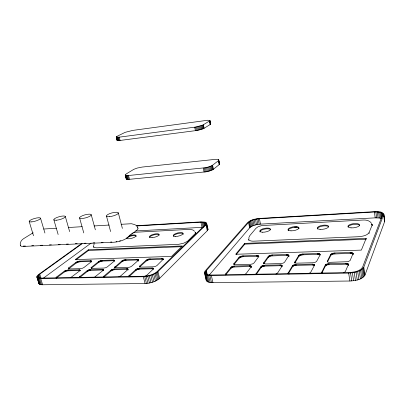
<?xml version="1.0" encoding="UTF-8"?>
<svg xmlns="http://www.w3.org/2000/svg" width="405" height="405" viewBox="0 0 405 405"><rect width="100%" height="100%" fill="white"/><g stroke="black" fill="none" stroke-linecap="round" stroke-linejoin="round"><path stroke-width="0.61" d="M210.615 124.138L209.906 120.533L207.73 120.255L132.789 130.395L125.115 132.354L117.172 136.262L116.286 137.062L117.116 140.348L119.288 140.55L197.458 130.4L203.634 128.577L210.458 124.34L209.906 120.533M205.816 273.785L205.578 271.993L206.358 270.601L248.554 222.446C251.495 219.829 255.646 219.14 259.438 218.761L374.387 212.017C377.217 212.093 382.841 211.43 382.933 215.531M38.794 282.741C38.571 284.685 41.254 284.761 42.606 284.771L145.076 283.52C150.24 283.262 155.647 281.834 159.626 278.392L207.279 230.728L208.003 229.291L206.585 223.034L205.158 222.142L201.255 221.864L135.574 225.732M38.931 283.708L36.86 277.081L37.144 276.033L38.207 274.828L81.42 243.714M195.716 233.893L195.109 232.106L195.6 233.098L195.448 232.429M93.697 247.409L93.778 245.962M206.125 279.07C205.821 282.457 210.549 282.665 212.954 282.69L349.905 281.014C355.185 280.66 361.893 279.976 364.971 275.081L384.654 221.53L383.829 214.28C382.3 211.051 377.531 211.785 374.539 211.658L259.726 218.422C255.53 218.842 250.938 219.601 247.683 222.492L204.834 271.335L204.449 272.697L206.201 280.392M353.074 253.469L350.133 260.521L348.118 261.686L329.594 262.329L328.197 262.192L327.215 261.448L330.627 254.537L332.146 253.484L334.778 252.983L351.039 252.517L352.871 253.125L353.2 254.299L352.871 253.125M36.86 277.081L37.959 278.189L40.703 278.544L143.329 276.726C148.503 276.443 153.915 275.035 157.94 271.639L205.978 224.846L206.651 223.879L206.585 223.034M382.766 214.346L362.541 267.239C359.68 271.593 353.661 272.185 348.887 272.545L211.774 275.02C209.653 274.929 206.469 275.02 205.558 272.646M204.449 272.697C205.203 275.522 208.995 275.425 211.349 275.527L348.654 273.097C353.945 272.707 360.632 272.054 363.786 267.214L383.829 214.28M371.689 223.869L372.048 225.337L369.016 232.753C366.606 235.999 361.954 236.343 358.228 236.738L254.178 241.147C252.391 241.345 247.288 240.99 249.009 238.13M348.558 265.072L348.022 264.5L346.032 264.161L327.463 264.779L325.402 265.948L321.778 273.355L321.631 272.494L325.261 265.103L326.602 264.156L328.9 263.726L345.895 263.311L347.89 263.645L348.381 264.556L345.313 271.633L343.708 272.823M139.447 266.343L139.73 267.006L140.677 267.128L153.419 266.804L155.393 266.429L156.912 265.604L163.438 259.058L162.962 258.618L161.813 258.486L148.655 259.068L146.129 260.223L139.695 266.055L139.634 267.072L146.311 260.936L148.073 260L150.326 259.57L161.99 259.205L163.473 259.524M136.247 225.985L200.905 222.193L204.677 222.527L205.811 223.504L205.163 224.891L157.019 271.659C153.379 274.717 148.508 275.987 143.841 276.245L41.31 278.098L39.361 277.936L38.166 277.39L38.004 275.987L39.766 274.18L82.134 243.683M320.077 254.153L320.213 254.968L317.697 254.34L303.006 254.801L300.439 255.287L298.87 256.319L294.82 263.113L294.668 262.298L298.728 255.52L300.297 254.487L302.864 254.001L317.56 253.53L319.702 253.874L320.137 254.856L316.589 261.402L315.247 262.324L312.989 262.749L296.835 263.164L295.518 263.027L294.668 262.298M144.793 276.387L146.676 275.354L153.181 269.158L153.373 268.348L152.108 268.049L139.33 268.358L137.371 268.738L135.817 269.563L129.068 275.683L128.643 276.387L129.053 276.893M314.407 264.718L314.548 265.553L312.376 264.966L296.156 265.351L293.919 265.776L292.537 266.703L288.223 273.952L288.066 273.112L292.385 265.877L293.772 264.951L296.009 264.531L312.23 264.131L314.088 264.46L314.442 265.356L310.691 272.281L309.025 273.446M288.826 255.464L284.558 262.243L283.176 263.149L280.974 263.564L265.533 263.959L263.63 263.397L263.706 262.794L268.216 256.461L269.831 255.449L272.332 254.968L287.196 254.542L288.719 255.135L288.973 256.259L288.719 255.135M93.641 245.415L94.213 243.901M138.424 259.59L138.718 260.547L138.307 260.111L137.224 259.98L126.006 260.329L123.803 260.754L122.016 261.671L114.888 267.963L114.701 267.249L121.834 260.972L123.621 260.056L125.823 259.63L137.042 259.276L138.424 259.59L138.156 260.466L131.61 266.267L130.066 267.077L128.142 267.447L115.901 267.761L114.701 267.249M366.16 238.408L361.356 250.103L235.669 254.274L244.66 243.395L366.16 238.408L366.282 239.208M118.893 276.853L120.806 275.835L127.671 269.755L127.934 268.966L126.755 268.667L114.483 268.971L112.57 269.335L110.995 270.15L103.908 276.154L103.503 277.131M288.866 255.93L286.543 255.312L270.788 255.985L268.368 257.241L263.731 263.908L263.569 263.108M282.093 265.493L282.25 266.308L280.245 265.731L264.748 266.1L262.572 266.515L261.144 267.421L256.218 274.524L256.051 273.704L260.982 266.617L262.41 265.71L264.592 265.295L280.088 264.921L281.819 265.24L282.057 266.12L277.683 272.899L275.967 274.038M248.837 237.593L249.865 235.563L256.006 228.263L258.147 226.699L261.807 225.565L363.341 220.021C366.333 219.839 369.755 220.634 371.476 223.317M91.115 267.604L91.241 268.247L92.092 268.363L103.857 268.064L105.74 267.705L107.3 266.905L114.164 261.21L114.514 260.344L113.218 260.03L102.424 260.375L100.268 260.79L98.461 261.691L91.115 267.604L91.307 268.302L98.653 262.374L100.455 261.478L102.612 261.058L113.405 260.724L114.701 261.033L114.514 260.344M195.564 233.219L187.399 241.365L183.556 243.233L178.671 244.311L96.866 247.819L94.481 247.602L93.52 246.772M353.003 253.955L350.279 253.322L333.102 254.046L331.067 254.978L327.422 261.959L327.281 261.124M103.756 270.489L103.508 269.553L102.404 269.264L90.609 269.553L88.741 269.912L87.151 270.712L79.76 276.605L79.269 277.562M234.151 264.354L233.989 264.667L233.989 263.574L239.001 257.357L240.656 256.365L243.101 255.899L256.567 255.474L258.714 256.076L258.871 256.851L256.724 256.243L243.258 256.664L240.818 257.129L239.163 258.127L234.151 264.354L233.989 263.574M126.32 178.372L126.198 178.883L126.724 179.233L129.484 179.309L206.282 171.781L209.577 170.991L212.934 169.614L219.495 164.405L219.333 163.012M244.417 274.605L246.179 273.491L251.115 266.849L250.989 265.989L249.374 265.67L234.551 266.034L232.424 266.434L230.961 267.325L225.681 273.871L225.732 274.939M218.821 159.919L218.341 160.765L212.078 165.579L208.712 166.941L205.411 167.731L128.527 175.507L126.259 175.537L125.241 175.112L126.132 173.998L133.817 169.325L137.163 168.075L142.084 167.078L215.521 159.347L218.644 159.707L219.652 164.116M68.384 269.138L76.155 263.058L77.978 262.172L80.089 261.762L90.482 261.438L91.692 261.746M68.329 268.201L68.389 268.829L69.189 268.945L80.509 268.657L82.352 268.302L83.926 267.523L91.084 261.919L91.505 261.068L90.29 260.759L79.896 261.093L77.785 261.498L75.963 262.384L68.627 267.923L68.329 268.201L68.526 268.88M56.173 277.384L56.381 278.088L64.42 271.937L66.025 271.153L67.853 270.803L79.198 270.53L80.225 270.818L80.023 270.125L78.995 269.836L67.655 270.115L65.823 270.464L64.218 271.249L56.553 277.04L55.991 277.982M117.116 140.348L116.432 136.723M251.383 267.032L249.536 266.465L233.285 267.017L231.133 268.11L225.853 274.676L225.681 273.871M116.286 137.062L119.272 137.153L195.681 127.054L202.885 125.064L209.901 120.705M236.221 254.558L244.807 244.129L365.649 239.233M153.373 268.348L153.561 269.087L152.295 268.788L139.517 269.092L137.563 269.467L136.009 270.297L128.947 276.792L128.749 276.048M208.99 275.375L249.637 227.833C252.543 225.185 256.699 224.492 260.486 224.127L375.212 217.855L379.404 217.996L381.591 218.498L380.776 212.615M127.934 268.966L128.213 269.917L126.947 269.391L114.676 269.684L112.767 270.049L111.193 270.864L103.771 277.243L103.569 276.514M103.7 270.267L102.602 269.973L89.586 270.429L87.348 271.411L79.603 277.673L79.395 276.959M129.63 235.305L130.623 234.515M131.61 233.731L132.602 232.941M88.341 249.809L75.224 259.605L171.548 256.406L182.351 245.951L88.341 249.809L88.518 250.457L75.917 259.889M42.945 278.483L91.15 243.061M33.164 232.764L23.627 238.646C21.262 240.043 19.632 242.818 20.432 245.597M94.8 277.005L103.169 270.332L103.508 269.553M70.941 277.435L79.628 270.889L80.023 270.125M43.76 229.012L56.341 228.253M68.288 227.524L82.124 226.684M94.071 225.96L109.168 225.043M121.115 224.314L131.397 223.722L135.28 224.729M135.766 230.946L203.173 227.296M133.696 232.343L189.935 229.351L192.947 229.999L194.582 231.28M294.516 227.124L297.037 226.997M25.444 246.027L23.242 246.083M31.752 245.724L33.645 245.643M40.586 245.314L42.479 245.227M49.42 244.903L51.313 244.817M58.249 244.488L60.142 244.407M66.45 244.109L68.344 244.023M75.284 243.694L77.178 243.613M84.118 243.284L86.012 243.197M92.947 242.868L94.841 242.787M101.149 242.489L103.042 242.403M110.611 242.043L111.876 241.993M88.518 250.457L181.88 246.675M289.084 274.053L288.066 273.112M322.193 273.208L321.631 272.494M210.62 123.96L209.755 120.401M256.406 274.387L256.051 273.704M207.568 228.516L208.003 229.291M371.8 224.633L372.139 225.089L372.033 224.324M137.057 226.349L137.943 228.147M37.392 277.896L39.3 284.087M36.901 276.58L38.622 282.179M39.766 274.18L41.057 278.397M40.703 278.544L42.606 284.771M38.981 274.803L40.09 278.422M39.629 278.513L41.538 284.735M38.389 275.415L39.133 277.83M38.004 275.987L38.672 278.169M38.708 278.397L40.616 284.609M37.832 276.519L38.171 277.612M37.959 278.189L39.867 284.391M29.18 221.449L33.514 235.72M40.515 218.194L44.925 233.012M56.553 277.04L56.761 277.739M65.21 270.697L65.413 271.385M64.663 270.965L64.866 271.654M64.218 271.249L64.42 271.937M68.627 267.923L68.825 268.606M53.845 219.768L58.143 234.505M67.655 270.115L67.853 270.803M67.088 270.165L67.291 270.849M66.466 270.282L66.668 270.97M65.823 270.464L66.025 271.153M65.301 216.452L69.635 231.594M77.785 261.498L77.978 262.172M79.826 269.958L80.023 270.651M79.476 269.862L79.674 270.555M77.082 261.767L77.274 262.435M78.995 269.836L79.198 270.53M76.464 262.065L76.656 262.739M75.963 262.384L76.155 263.058M79.76 276.605L79.962 277.319M79.896 261.093L80.089 261.762M79.243 261.154L79.431 261.822M78.519 261.291L78.712 261.964M88.123 270.15L88.32 270.849M87.581 270.424L87.779 271.122M87.151 270.712L87.348 271.411M90.609 269.553L90.806 270.251M90.026 269.603L90.224 270.302M89.389 269.725L89.586 270.429M88.741 269.912L88.938 270.611M79.557 217.855L83.769 232.915M91.505 261.068L91.743 261.989M91.262 260.891L91.454 261.564M90.847 260.785L91.039 261.463M90.29 260.759L90.482 261.438M91.398 267.325L91.591 268.019M102.905 269.29L103.103 269.998M100.268 260.79L100.455 261.478M102.404 269.264L102.602 269.973M103.908 276.154L104.11 276.883M99.564 261.063L99.751 261.746M98.947 261.367L99.139 262.05M98.461 261.691L98.653 262.374M91.246 214.782A6.045 1.544 -15.3 0 1 82.696 218.437A6.045 1.544 -15.3 0 1 82.271 215.784A6.045 1.544 -15.3 0 1 91.246 214.782L95.357 229.817M102.424 260.375L102.612 261.058M101.746 260.435L101.933 261.124M101.012 260.582L101.199 261.266M103.28 269.386L103.477 270.094M113.881 269.021L114.073 269.735M113.228 269.148L113.42 269.862M112.57 269.335L112.767 270.049M111.952 269.578L112.15 270.292M111.415 269.857L111.613 270.57M110.995 270.15L111.193 270.864M114.245 260.162L114.428 260.85M113.8 260.056L113.987 260.744M115.066 266.703L115.258 267.411M113.218 260.03L113.405 260.724M114.802 266.986L114.995 267.7M114.483 268.971L114.676 269.684M106.464 216.017L110.611 231.574M122.912 260.329L123.1 261.028M122.305 260.643L122.492 261.341M121.834 260.972L122.016 261.671M125.823 259.63L126.006 260.329M127.686 268.793L127.874 269.517M125.125 259.696L125.307 260.39M127.281 268.692L127.474 269.416M129.068 275.683L129.261 276.428M126.755 268.667L126.947 269.391M124.37 259.838L124.558 260.536M123.621 260.056L123.803 260.754M136.222 269.264L136.414 269.993M135.817 269.563L136.009 270.297M118.326 212.878L122.376 228.41M137.654 259.296L137.832 260M137.042 259.276L137.224 259.98M139.33 268.358L139.517 269.092M138.707 268.414L138.895 269.143M138.039 268.54L138.227 269.269M137.371 268.738L137.563 269.467M136.753 268.981L136.946 269.71M144.737 276.656L146.478 283.449M143.329 276.726L145.076 283.52M138.125 259.402L138.307 260.111M139.695 266.055L139.877 266.779M138.156 260.466L138.338 261.174M149.303 275.851L151.03 282.655M147.754 276.21L149.485 283.014M146.22 276.478L147.957 283.282M127.661 175.573L128.618 179.369M148.655 259.068L148.838 259.782M117.764 137.295L118.594 140.596M152.31 274.889L154.027 281.688M117.187 137.3L118.022 140.596M126.897 175.583L127.853 179.38M147.896 259.291L148.073 260M116.746 137.265L117.577 140.555M126.259 175.537L127.221 179.329M116.443 137.184L117.273 140.469M116.286 136.91L117.111 140.186M147.187 259.57L147.369 260.278M125.763 175.446L126.724 179.233M125.504 175.137L126.173 177.775M150.832 275.405L152.553 282.209M125.423 175.299L126.38 179.081M125.221 174.879L126.198 178.883M146.585 259.889L146.767 260.597M146.129 260.223L146.311 260.936M154.999 273.684L156.7 280.468M153.09 268.176L153.277 268.915M152.66 268.075L152.847 268.814M150.144 258.856L150.326 259.57M119.272 137.153L120.103 140.459M152.108 268.049L152.295 268.788M153.713 274.312L155.419 281.105M128.527 175.507L129.484 179.309M149.425 258.922L149.602 259.635M118.457 137.244L119.288 140.55M157.94 271.639L159.626 278.392M157.135 272.332L158.826 279.101M156.148 273.021L157.844 279.794M162.962 258.618L163.139 259.337M162.456 258.506L162.633 259.225M161.813 258.486L161.99 259.205M384.75 220.978L383.707 213.764M206.358 270.601L207.249 274.555M207.385 275.132L208.995 282.265M205.846 271.304L206.489 274.139M206.383 274.803L207.993 281.921M205.578 271.993L206.094 274.266M205.573 274.387L207.183 281.485M195.6 232.804L195.752 233.472M204.93 273.79L206.58 280.974M211.349 275.527L212.954 282.69M209.896 275.501L211.501 282.655M208.565 275.37L210.175 282.513M203.052 222.208L203.938 226.208M202.029 222.163L203.047 226.729M200.905 222.193L202.049 227.321M206.651 223.879L207.947 229.741M206.403 224.35L207.704 230.227M205.624 223.125L205.882 224.274M205.978 224.846L207.279 230.728M205.244 222.796L205.624 224.517M204.677 222.527L205.188 224.821M203.943 222.335L204.702 225.767M197.731 126.659L198.49 130.187M206.53 167.503L207.406 171.558M196.693 126.871L197.458 130.4M205.411 167.731L206.282 171.781M195.681 127.054L196.44 130.577M204.302 167.908L205.178 171.958M194.683 127.2L195.443 130.724M203.244 168.04L204.12 172.084M201.523 125.611L202.272 129.134M231.311 267.001L231.478 267.791M209.714 166.617L210.58 170.667M200.672 125.889L201.427 129.418M230.961 267.325L231.133 268.11M208.712 166.941L209.577 170.991M199.746 126.163L200.5 129.691M207.644 167.24L208.509 171.295M198.754 126.421L199.513 129.949M234.551 266.034L234.718 266.819M212.59 165.235L213.445 169.27M233.847 266.09L234.014 266.875M212.078 165.579L212.934 169.614M203.381 124.796L204.125 128.309M233.118 266.227L233.285 267.017M202.885 125.064L203.634 128.577M211.42 165.928L212.281 169.968M232.424 266.434L232.591 267.224M202.262 125.332L203.011 128.851M210.625 166.278L211.486 170.323M231.807 266.703L231.974 267.487M239.952 256.664L240.114 257.428M239.39 257.003L239.547 257.767M218.644 159.707L219.216 162.461M239.001 257.357L239.163 258.127M218.67 160.456L219.495 164.405M218.341 160.765L219.166 164.719M209.734 120.908L210.458 124.34M209.41 121.141L210.134 124.578M243.101 255.899L243.258 256.664M242.286 255.97L242.443 256.735M241.451 256.132L241.613 256.897M240.656 256.365L240.818 257.129M249.374 265.67L249.536 266.465M244.66 243.395L244.807 244.129M250.989 265.989L251.277 267.649M250.584 265.801L250.746 266.601M250.032 265.695L250.194 266.49M256.223 273.299L256.39 274.124M248.614 239.603L248.761 240.327M258.441 255.808L258.592 256.583M257.965 255.606L258.122 256.38M250.715 220.927L251.788 226.294M257.327 255.494L257.484 256.269M249.824 221.424L250.903 226.795M256.567 255.474L256.724 256.243M249.095 221.93L250.179 227.311M248.554 222.446L249.637 227.833M263.706 262.794L263.863 263.589M263.858 265.356L264.014 266.161M254.158 219.647L255.216 225.008M263.113 265.498L263.27 266.303M262.41 265.71L262.572 266.515M252.907 220.031L253.975 225.388M261.792 265.979L261.954 266.784M261.306 266.287L261.468 267.092M251.753 220.462L252.821 225.823M260.982 266.617L261.144 267.421M258.137 218.877L259.19 224.238M256.8 219.065L257.853 224.426M264.592 265.295L264.748 266.1M255.464 219.323L256.522 224.684M269.128 255.747L269.279 256.532M268.576 256.097L268.733 256.876M268.216 256.461L268.368 257.241M259.438 218.761L260.486 224.127M272.332 254.968L272.484 255.752M271.487 255.044L271.639 255.823M270.636 255.206L270.788 255.985M269.831 255.449L269.983 256.228M281.819 265.24L281.971 266.06M281.369 265.052L281.526 265.867M280.781 264.946L280.933 265.761M280.088 264.921L280.245 265.731M287.196 254.542L287.342 255.337M286.396 254.522L286.543 255.312M288.203 272.702L288.36 273.542M258.714 256.076L258.613 256.755L253.935 263.053L252.517 263.933L250.371 264.343L235.604 264.718L234.434 264.587L233.822 263.883M293.154 265.229L293.306 266.05M292.683 265.543L292.835 266.368M292.385 265.877L292.537 266.703M288.4 254.861L288.547 255.656M287.879 254.659L288.026 255.449M296.009 264.531L296.156 265.351M294.774 261.974L294.921 262.794M295.245 264.592L295.397 265.412M294.481 264.733L294.632 265.558M293.772 264.951L293.919 265.776M301.988 254.072L302.13 254.872M301.112 254.239L301.254 255.039M300.297 254.487L300.439 255.287M299.599 254.796L299.746 255.595M299.062 255.15L299.209 255.95M298.728 255.52L298.87 256.319M302.864 254.001L303.006 254.801M314.088 264.46L314.229 265.295M313.591 264.268L313.738 265.103M312.959 264.156L313.106 264.992M312.23 264.131L312.376 264.966M319.702 253.874L319.839 254.684M319.13 253.672L319.272 254.477M321.722 272.074L321.869 272.935M318.401 253.55L318.538 254.36M317.56 253.53L317.697 254.34M325.261 265.103L325.402 265.948M328.9 263.726L329.037 264.566M328.106 263.787L328.247 264.632M327.321 263.933L327.463 264.779M326.602 264.156L326.744 265.002M325.99 264.44L326.131 265.285M325.534 264.764L325.676 265.604M330.931 254.158L331.067 254.978M330.627 254.537L330.763 255.358M333.867 253.059L333.998 253.879M332.971 253.231L333.102 254.046M332.146 253.484L332.282 254.299M331.452 253.798L331.584 254.618M334.778 252.983L334.91 253.803M346.665 263.336L346.801 264.187M345.895 263.311L346.032 264.161M350.512 273.01L351.758 280.933M348.254 263.903L348.518 265.417M347.89 263.645L348.022 264.5M347.348 263.447L347.48 264.303M348.654 273.097L349.905 281.014M351.818 252.634L351.95 253.464M354.228 272.489L355.463 280.422M351.039 252.517L351.165 253.343M350.153 252.492L350.279 253.322M352.385 272.803L353.626 280.736M357.681 271.552L358.901 279.485M356.005 272.069L357.235 280.002M352.446 252.841L352.573 253.672M361.731 269.563L362.931 277.471M360.572 270.287L361.776 278.21M359.215 270.955L360.425 278.883M363.786 267.214L364.971 275.081M363.356 268.009L364.541 275.891M362.667 268.798L363.857 276.696M369.016 232.753L369.132 233.538M372.154 224.815L372.261 225.585M374.387 212.017L375.212 217.855M378.584 212.134L379.404 217.996M377.273 212.012L378.093 217.865M375.865 211.972L376.685 217.819M382.614 213.84L382.857 215.617M382.219 213.374L382.548 215.738M381.601 212.964L382.092 216.503M379.763 212.336L380.578 218.209M383.732 214.822L384.654 221.53M384.112 218.746L384.279 219.961M149.592 237.507A4.997 1.574 -14.2 0 1 154.011 234.844A4.997 1.574 -14.2 0 1 159.251 235.037M128.906 236.069A4.926 1.509 -14.8 0 1 135.781 235.259A4.926 1.509 -14.8 0 1 132.081 238.196A4.926 1.509 -14.8 0 1 126.497 237.978M128.101 236.449A4.926 1.509 -14.8 0 1 128.486 236.252M126.689 238.783A4.926 1.514 -14.8 0 1 131.195 236.004A4.926 1.514 -14.8 0 1 136.227 236.353M173.381 236.348A5.073 1.64 -13.5 0 1 178.468 233.467A5.073 1.64 -13.5 0 1 183.227 234.343M317.545 229.108A5.716 2.01 -8.5 0 1 322.005 226.162A5.716 2.01 -8.5 0 1 328.652 226.866M259.985 231.928A5.422 1.868 -10.6 0 1 264.728 229.078A5.422 1.868 -10.6 0 1 270.606 229.782M288.284 230.734A5.559 1.939 -9.6 0 1 288.173 230.546M288.127 230.146A5.559 1.939 -9.6 0 1 293.64 227.499A5.559 1.939 -9.6 0 1 299.092 228.552M348.042 226.972A5.898 2.076 -7.4 0 1 353.995 224.375A5.898 2.076 -7.4 0 1 359.726 225.732M20.417 245.202A9.214 2.43 -16.9 0 0 23.627 246.422L113.967 242.231A9.639 2.916 -15.1 0 0 126.902 238.034L136.829 230.141A9.345 2.764 -14.7 0 0 137.67 227.772M120.472 240.742A8.733 2.643 -15.1 0 1 119.581 241M116.908 241.588A8.733 2.643 -15.1 0 1 116.048 241.719M175.588 236.485A5.078 1.635 -13.5 0 0 183.111 233.488A5.078 1.635 -13.5 0 0 175.78 233.538A5.078 1.635 -13.5 0 0 175.588 236.485M152.042 237.639A4.997 1.569 -14.2 0 0 159.14 234.53A4.997 1.569 -14.2 0 0 151.667 234.93A4.997 1.569 -14.2 0 0 152.042 237.639M262.541 232.227A5.422 1.863 -10.6 0 0 270.505 229.25A5.422 1.863 -10.6 0 0 262.44 228.967A5.422 1.863 -10.6 0 0 262.541 232.227M290.992 230.84A5.564 1.934 -9.6 0 0 298.961 227.812A5.564 1.934 -9.6 0 0 290.471 227.534A5.564 1.934 -9.6 0 0 290.992 230.84M351.044 227.863A5.898 2.071 -7.4 0 0 359.615 224.957A5.898 2.071 -7.4 0 0 350.629 224.304A5.898 2.071 -7.4 0 0 351.044 227.863M320.122 229.372A5.721 2 -8.5 0 0 328.647 226.516A5.721 2 -8.5 0 0 320.173 225.863A5.721 2 -8.5 0 0 320.122 229.372M109.32 216.645A6.136 1.625 -14.7 0 0 118.346 213.05A6.136 1.625 -14.7 0 0 109.532 213.693A6.136 1.625 -14.7 0 0 109.32 216.645M56.71 220.193A5.964 1.463 -15.7 0 0 65.332 216.599A5.964 1.463 -15.7 0 0 56.69 217.571A5.964 1.463 -15.7 0 0 56.71 220.193M31.833 221.874A5.898 1.387 -16.1 0 0 40.52 218.341A5.898 1.387 -16.1 0 0 32.192 219.282A5.898 1.387 -16.1 0 0 31.833 221.874"/></g></svg>
